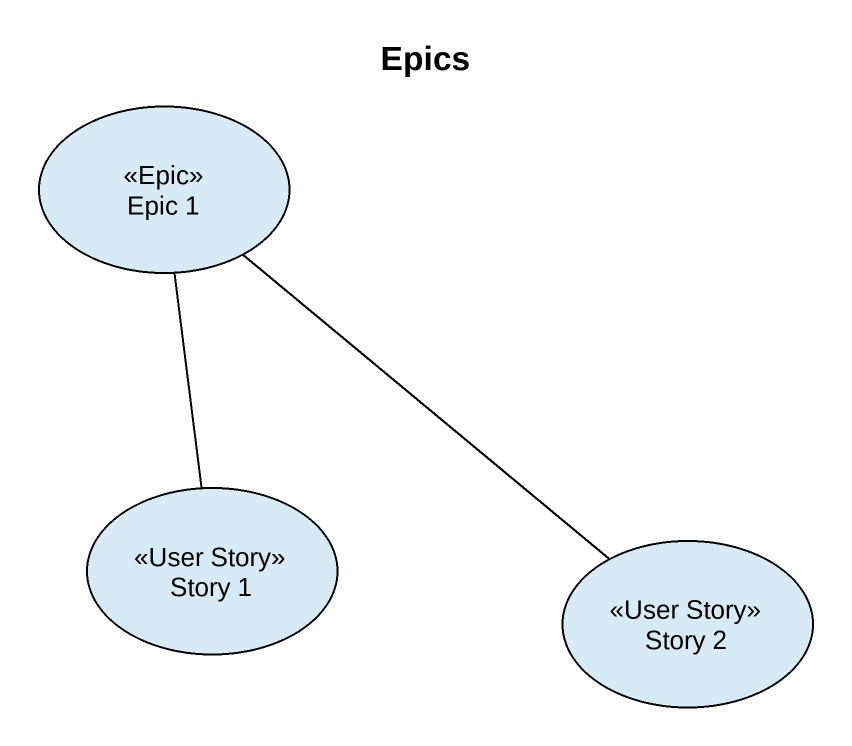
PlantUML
@startuml
title Epics
usecase "Epic 1" as Epic_1 <<Epic>>
usecase "Story 1" as Story_1 <<User Story>>
usecase "Story 2" as Story_2 <<User Story>>
Story_1 -up- Epic_1
Story_2 -up- Epic_1
@enduml
